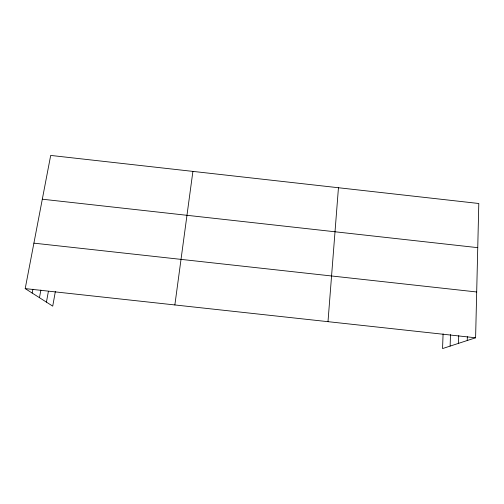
<?xml version="1.0" encoding="UTF-8"?>
<svg xmlns="http://www.w3.org/2000/svg" width="504" height="504" viewBox="0 0 504 504"><rect width="100%" height="100%" fill="white"/><g stroke="black" fill="none" stroke-linecap="round" stroke-linejoin="round"><path stroke-width="0.76" d="M443.085 333.881L442.556 348.573L475.6 337.787L478.8 203.496L50.69 155.427L25.2 288.609L52.725 306.136L55.352 291.539M467.246 340.515L467.347 336.659M458.489 343.375L458.722 335.677M450.116 346.103L450.5 334.555M327.997 321.672L338.449 187.74M174.863 304.952L192.9 171.392M46.431 302.129L48.384 291.425M39.457 297.694L40.874 290.052M32.168 293.044L32.886 289.22M25.2 288.609L475.6 337.787M33.9 243.155L476.69 291.974M42.311 199.206L477.748 247.659"/></g></svg>
